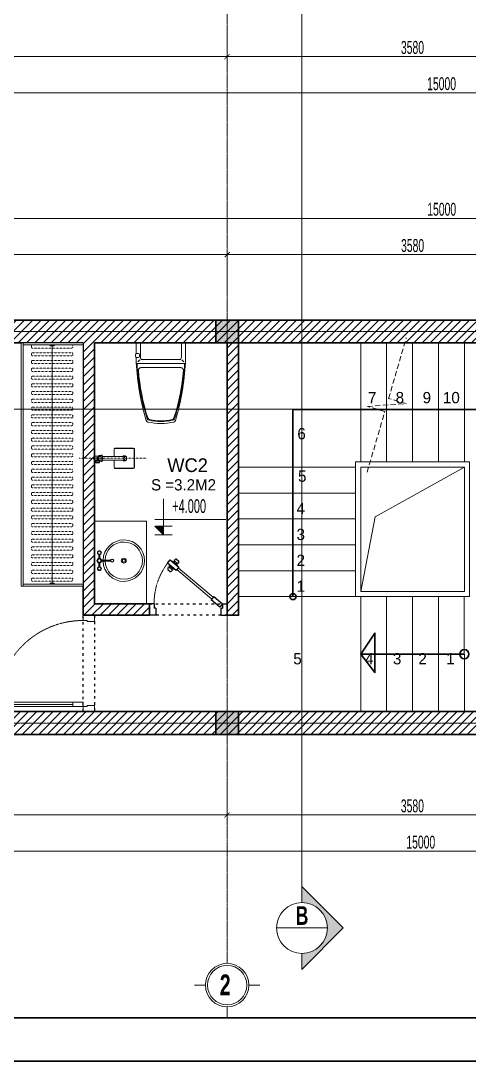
# Model space of a CAD drawing. Header units: millimetres. Extents: x 1336014 to 2939047, y -333549 to -60566.
# Drawn here: x 1371242 to 1375571, y -109720 to -99677 of the extents above; entities that cross this region are included whole.
import ezdxf
from ezdxf.enums import TextEntityAlignment as Align

# ---------------------------------------------------------------- set-up
doc = ezdxf.new("R2010")
doc.units = ezdxf.units.MM
doc.header["$MEASUREMENT"] = 0
doc.set_wipeout_variables(frame=1)
for name, pattern in [('$1$HIDDEN', [0.375, 0.25, -0.125]), ('ACAD_ISO03W100', [30, 12, -18]), ('CENTER2', [1.125, 0.75, -0.125, 0.125, -0.125]), ('DASHDOT', [1, 0.5, -0.25, 0, -0.25]), ('HIDDEN', [0.375, 0.25, -0.125])]:
    doc.linetypes.add(name, pattern=pattern)
for name, color, linetype, lineweight in [('.A-net Noi that', 139, 'Continuous', 15), ('.A-net Truc', 79, 'DASHDOT', 15), ('01.Cut', 255, 'Continuous', 35), ('02.Thay', 145, 'Continuous', 15), ('03.Manh', 251, 'Continuous', 13), ('04.Khuat', 250, 'HIDDEN', 18), ('05.Text', 253, 'Continuous', 18), ('06.betong', 2, 'Continuous', 35), ('07.noithat', 45, 'Continuous', 9), ('08.Dim', 156, 'Continuous', 15), ('09.Hatch', 250, 'Continuous', 5), ('10.Text', 254, 'Continuous', 18), ('10.truc', 250, 'CENTER2', 20), ('11.Khung bo', 32, 'Continuous', 50), ('12.Khung', 36, 'Continuous', 25), ('12.Kinh', 158, 'Continuous', 9), ('14. Net cua', 34, 'Continuous', 20), ('Alliance-dim', 1, 'Continuous', 13), ('DIM', 252, 'Continuous', 20), ('NN_KI HIEU', 22, 'Continuous', 18)]:
    doc.layers.add(name, color=color, linetype=linetype, lineweight=lineweight)
for name, color, linetype in [('i_Hatch thiet bi', 254, 'Continuous'), ('NET VUA', 143, 'Continuous'), ('text', 7, 'Continuous'), ('truc1', 250, 'ACAD_ISO03W100')]:
    doc.layers.add(name, color=color, linetype=linetype)
doc.layers.add('Tpl_Bound', color=1, linetype='Continuous', plot=False)
doc.styles.add('AVANTH', font='')
doc.styles.add('AVANTHB', font='')
doc.styles.add('TT5_Text Dim', font='hoatbif.shx', dxfattribs={"width": 0.6})
doc.styles.get('AVANTH').set_extended_font_data('.VnAvantH')
doc.styles.get('AVANTHB').set_extended_font_data('.VnAvantH', bold=True)
doc.dimstyles.new('TT5_Dim 1-50', dxfattribs={"dimscale": 50, "dimtxt": 2.5, "dimasz": 1, "dimexe": 1, "dimexo": 0.5, "dimgap": 0.5, "dimtad": 1, "dimdec": 0, "dimzin": 0, "dimdsep": 46, "dimtxsty": 'TT5_Text Dim', "dimblk": 'ARCHTICK', "dimcen": 0, "dimdle": 1, "dimclrd": 256, "dimclre": 256, "dimclrt": 1, "dimadec": 0, "dimazin": 0, "dimtfac": 0.015, "dimtdec": 0, "dimtix": 1, "dimtmove": 2, "dimatfit": 3, "dimldrblk": 'DOT', "dimfxl": 1, "dimtolj": 1, "dimtzin": 0, "dimlwd": -1, "dimlwe": -1, "dimarcsym": 1})
pattern_1 = [(45, (827697.484, -82061.864), (-39.7747564, 39.7747564), [])]

# ---------------------------------------------------------------- blocks, each defined once
blk = doc.blocks.new('100')
at = {"layer": '11.Khung bo', "const_width": 26.7}
blk.add_lwpolyline([(1860913, -945240), (1860913, -916940), (1896063, -916940), (1896063, -945240)], close=True, dxfattribs=at)
blk.add_lwpolyline([(1860913, -945240), (1860913, -916940), (1896063, -916940), (1896063, -945240)], close=True, dxfattribs=at)
blk.add_lwpolyline([(1860913, -945240), (1860913, -916940), (1896063, -916940), (1896063, -945240)], close=True, dxfattribs=at)
at = {"layer": '12.Khung'}
blk.add_lwpolyline([(1901579, -945940), (1901579, -916240), (1859580, -916240), (1859580, -945940)], close=True, dxfattribs=at)
blk.add_lwpolyline([(1901579, -945940), (1901579, -916240), (1859580, -916240), (1859580, -945940)], close=True, dxfattribs=at)
blk.add_lwpolyline([(1901579, -945940), (1901579, -916240), (1859580, -916240), (1859580, -945940)], close=True, dxfattribs=at)
blk = doc.blocks.new('DFGFH')
h = blk.add_hatch(color=256)
h.dxf.hatch_style = 1
h.paths.add_polyline_path([(15438, 12137), (15658, 12137), (15658, 12357), (15438, 12357)])
blk.add_lwpolyline([(15438, 12137), (15658, 12137), (15658, 12357), (15438, 12357)], close=True)
blk = doc.blocks.new('DANHTRUC')
for p, q in [((980383, -947347), (980383, -947137)), ((979963, -947767), (979753, -947767)), ((980803, -947767), (981013, -947767)), ((980383, -948187), (980383, -948397))]:
    blk.add_line(p, q)
for radius in [420, 380]:
    blk.add_circle((980383, -947767), radius)
blk = doc.blocks.new('_ARCHTICK')
at = {"const_width": 0.15}
blk.add_lwpolyline([(-0.5, -0.5), (0.5, 0.5)], dxfattribs=at)
blk = doc.blocks.new('*D214')
at = {"layer": '08.Dim', "transparency": 16777216}
for p, q in [((1367214, -107056), (1367214, -107393)), ((1373234, -107056), (1373234, -107393)), ((1367164, -107343), (1373284, -107343))]:
    blk.add_line(p, q, dxfattribs=at)
at = {"layer": 'Defpoints', "color": 0, "transparency": 16777216}
for p in [(1367214, -107031), (1373234, -107031), (1373234, -107343)]:
    blk.add_point(p, dxfattribs=at)
at = {"layer": '08.Dim', "transparency": 16777216, "xscale": 50, "yscale": 50, "zscale": 50, "rotation": 180}
blk.add_blockref('_ARCHTICK', (1367214, -107343), dxfattribs=at)
at = {"layer": '08.Dim', "transparency": 16777216, "xscale": 50, "yscale": 50, "zscale": 50}
blk.add_blockref('_ARCHTICK', (1373234, -107343), dxfattribs=at)
at = {"layer": '08.Dim', "color": 1, "transparency": 16777216, "insert": (1370224, -107256), "char_height": 125, "attachment_point": 5, "style": 'TT5_Text Dim'}
blk.add_mtext('\\A1;6020', dxfattribs=at)
blk = doc.blocks.new('_DOT')
blk.add_line((-0.5, 0), (-1, 0))
at = {"const_width": 0.5}
blk.add_lwpolyline([(-0.25, 0, 1), (0.25, 0, 1)], format="xyb", close=True, dxfattribs=at)
blk = doc.blocks.new('*D215')
at = {"layer": '08.Dim', "transparency": 16777216}
for p, q in [((1373233, -107056), (1373233, -107393)), ((1376813, -107056), (1376813, -107393)), ((1373183, -107343), (1376863, -107343))]:
    blk.add_line(p, q, dxfattribs=at)
at = {"layer": 'Defpoints', "color": 0, "transparency": 16777216}
for p in [(1373233, -107031), (1376813, -107031), (1376813, -107343)]:
    blk.add_point(p, dxfattribs=at)
at = {"layer": '08.Dim', "transparency": 16777216, "xscale": 50, "yscale": 50, "zscale": 50, "rotation": 180}
blk.add_blockref('_ARCHTICK', (1373233, -107343), dxfattribs=at)
at = {"layer": '08.Dim', "transparency": 16777216, "xscale": 50, "yscale": 50, "zscale": 50}
blk.add_blockref('_ARCHTICK', (1376813, -107343), dxfattribs=at)
at = {"layer": '08.Dim', "color": 1, "transparency": 16777216, "insert": (1375023, -107256), "char_height": 125, "attachment_point": 5, "style": 'TT5_Text Dim'}
blk.add_mtext('\\A1;3580', dxfattribs=at)
blk = doc.blocks.new('*D223')
at = {"layer": '08.Dim', "transparency": 16777216}
for p, q in [((1367104, -107056), (1367104, -107743)), ((1382104, -107056), (1382104, -107743)), ((1367054, -107693), (1382154, -107693))]:
    blk.add_line(p, q, dxfattribs=at)
at = {"layer": 'Defpoints', "color": 0, "transparency": 16777216}
for p in [(1367104, -107031), (1382104, -107031), (1382104, -107693)]:
    blk.add_point(p, dxfattribs=at)
at = {"layer": '08.Dim', "transparency": 16777216, "xscale": 50, "yscale": 50, "zscale": 50, "rotation": 180}
blk.add_blockref('_ARCHTICK', (1367104, -107693), dxfattribs=at)
at = {"layer": '08.Dim', "transparency": 16777216, "xscale": 50, "yscale": 50, "zscale": 50}
blk.add_blockref('_ARCHTICK', (1382104, -107693), dxfattribs=at)
at = {"layer": '08.Dim', "color": 1, "transparency": 16777216, "insert": (1375104, -107606), "char_height": 125, "attachment_point": 5, "style": 'TT5_Text Dim'}
blk.add_mtext('\\A1;15000', dxfattribs=at)
blk = doc.blocks.new('*D237')
at = {"layer": '08.Dim', "transparency": 16777216}
for p, q in [((1367215, -99735), (1367215, -100073)), ((1373234, -99735), (1373234, -100073)), ((1367165, -100023), (1373284, -100023))]:
    blk.add_line(p, q, dxfattribs=at)
at = {"layer": 'Defpoints', "color": 0, "transparency": 16777216}
for p in [(1367215, -99710), (1373234, -99710), (1373234, -100023)]:
    blk.add_point(p, dxfattribs=at)
at = {"layer": '08.Dim', "transparency": 16777216, "xscale": 50, "yscale": 50, "zscale": 50, "rotation": 180}
blk.add_blockref('_ARCHTICK', (1367215, -100023), dxfattribs=at)
at = {"layer": '08.Dim', "transparency": 16777216, "xscale": 50, "yscale": 50, "zscale": 50}
blk.add_blockref('_ARCHTICK', (1373234, -100023), dxfattribs=at)
at = {"layer": '08.Dim', "color": 1, "transparency": 16777216, "insert": (1370225, -99935), "char_height": 125, "attachment_point": 5, "style": 'TT5_Text Dim'}
blk.add_mtext('\\A1;6019', dxfattribs=at)
blk = doc.blocks.new('*D238')
at = {"layer": '08.Dim', "transparency": 16777216}
for p, q in [((1373234, -99735), (1373234, -100073)), ((1376814, -99735), (1376814, -100073)), ((1373184, -100023), (1376864, -100023))]:
    blk.add_line(p, q, dxfattribs=at)
at = {"layer": 'Defpoints', "color": 0, "transparency": 16777216}
for p in [(1373234, -99710), (1376814, -99710), (1376814, -100023)]:
    blk.add_point(p, dxfattribs=at)
at = {"layer": '08.Dim', "transparency": 16777216, "xscale": 50, "yscale": 50, "zscale": 50, "rotation": 180}
blk.add_blockref('_ARCHTICK', (1373234, -100023), dxfattribs=at)
at = {"layer": '08.Dim', "transparency": 16777216, "xscale": 50, "yscale": 50, "zscale": 50}
blk.add_blockref('_ARCHTICK', (1376814, -100023), dxfattribs=at)
at = {"layer": '08.Dim', "color": 1, "transparency": 16777216, "insert": (1375024, -99935), "char_height": 125, "attachment_point": 5, "style": 'TT5_Text Dim'}
blk.add_mtext('\\A1;3580', dxfattribs=at)
blk = doc.blocks.new('*D242')
at = {"layer": '08.Dim', "transparency": 16777216}
for p, q in [((1367105, -99735), (1367105, -100423)), ((1382105, -99735), (1382105, -100423)), ((1367055, -100373), (1382155, -100373))]:
    blk.add_line(p, q, dxfattribs=at)
at = {"layer": 'Defpoints', "color": 0, "transparency": 16777216}
for p in [(1367105, -99710), (1382105, -99710), (1382105, -100373)]:
    blk.add_point(p, dxfattribs=at)
at = {"layer": '08.Dim', "transparency": 16777216, "xscale": 50, "yscale": 50, "zscale": 50, "rotation": 180}
blk.add_blockref('_ARCHTICK', (1367105, -100373), dxfattribs=at)
at = {"layer": '08.Dim', "transparency": 16777216, "xscale": 50, "yscale": 50, "zscale": 50}
blk.add_blockref('_ARCHTICK', (1382105, -100373), dxfattribs=at)
at = {"layer": '08.Dim', "color": 1, "transparency": 16777216, "insert": (1375305, -100285), "char_height": 125, "attachment_point": 5, "style": 'TT5_Text Dim'}
blk.add_mtext('\\A1;15000', dxfattribs=at)
blk = doc.blocks.new('*D243')
at = {"layer": '08.Dim', "transparency": 16777216}
for p, q in [((1367216, -102222), (1367216, -101884)), ((1373236, -102222), (1373236, -101884)), ((1367166, -101934), (1373286, -101934))]:
    blk.add_line(p, q, dxfattribs=at)
at = {"layer": 'Defpoints', "color": 0, "transparency": 16777216}
for p in [(1373236, -101934), (1367216, -102247), (1373236, -102247)]:
    blk.add_point(p, dxfattribs=at)
at = {"layer": '08.Dim', "transparency": 16777216, "xscale": 50, "yscale": 50, "zscale": 50, "rotation": 180}
blk.add_blockref('_ARCHTICK', (1367216, -101934), dxfattribs=at)
at = {"layer": '08.Dim', "transparency": 16777216, "xscale": 50, "yscale": 50, "zscale": 50}
blk.add_blockref('_ARCHTICK', (1373236, -101934), dxfattribs=at)
at = {"layer": '08.Dim', "color": 1, "transparency": 16777216, "insert": (1370226, -101847), "char_height": 125, "attachment_point": 5, "style": 'TT5_Text Dim'}
blk.add_mtext('\\A1;6020', dxfattribs=at)
blk = doc.blocks.new('*D244')
at = {"layer": '08.Dim', "transparency": 16777216}
for p, q in [((1373235, -102222), (1373235, -101884)), ((1376815, -102222), (1376815, -101884)), ((1373185, -101934), (1376865, -101934))]:
    blk.add_line(p, q, dxfattribs=at)
at = {"layer": 'Defpoints', "color": 0, "transparency": 16777216}
for p in [(1376815, -101934), (1373235, -102247), (1376815, -102247)]:
    blk.add_point(p, dxfattribs=at)
at = {"layer": '08.Dim', "transparency": 16777216, "xscale": 50, "yscale": 50, "zscale": 50, "rotation": 180}
blk.add_blockref('_ARCHTICK', (1373235, -101934), dxfattribs=at)
at = {"layer": '08.Dim', "transparency": 16777216, "xscale": 50, "yscale": 50, "zscale": 50}
blk.add_blockref('_ARCHTICK', (1376815, -101934), dxfattribs=at)
at = {"layer": '08.Dim', "color": 1, "transparency": 16777216, "insert": (1375025, -101847), "char_height": 125, "attachment_point": 5, "style": 'TT5_Text Dim'}
blk.add_mtext('\\A1;3580', dxfattribs=at)
blk = doc.blocks.new('*D248')
at = {"layer": '08.Dim', "transparency": 16777216}
for p, q in [((1367056, -101584), (1382156, -101584)), ((1367106, -102222), (1367106, -101534)), ((1382106, -102222), (1382106, -101534))]:
    blk.add_line(p, q, dxfattribs=at)
at = {"layer": 'Defpoints', "color": 0, "transparency": 16777216}
for p in [(1382106, -101584), (1367106, -102247), (1382106, -102247)]:
    blk.add_point(p, dxfattribs=at)
at = {"layer": '08.Dim', "transparency": 16777216, "xscale": 50, "yscale": 50, "zscale": 50, "rotation": 180}
blk.add_blockref('_ARCHTICK', (1367106, -101584), dxfattribs=at)
at = {"layer": '08.Dim', "transparency": 16777216, "xscale": 50, "yscale": 50, "zscale": 50}
blk.add_blockref('_ARCHTICK', (1382106, -101584), dxfattribs=at)
at = {"layer": '08.Dim', "color": 1, "transparency": 16777216, "insert": (1375306, -101497), "char_height": 125, "attachment_point": 5, "style": 'TT5_Text Dim'}
blk.add_mtext('\\A1;15000', dxfattribs=at)
blk = doc.blocks.new('*U19')
blk.add_line((-70, 100), (-70, 730))
for points in [[(-50, 0), (-50, 830), (-90, 830), (-90, 0)], [(-50, 100), (-90, 100), (-90, 730), (-50, 730)]]:
    blk.add_lwpolyline(points, close=True)
at = {"lineweight": 13}
for points in [[(-930, -110), (-870, -110), (-870, -40), (-880, -40), (-880, 0), (-930, 0)], [(0, -110), (-60, -110), (-60, -40), (-50, -40), (-50, 0), (0, 0)]]:
    blk.add_lwpolyline(points, close=True, dxfattribs=at)
at = {"linetype": 'HIDDEN'}
blk.add_arc((-50, 0), 830, 90, 180, dxfattribs=at)
blk = doc.blocks.new('xibet5')
for p, q in [((-198, 0), (-198, -141)), ((198, 0), (198, -141)), ((-246, -112), (-246, -133)), ((-238, -142), (-216, -142)), ((-238, -103), (-216, -103)), ((-228, -200), (228, -200)), ((-202, -163), (-223, -184)), ((-206, -112), (-206, -133)), ((-178, -161), (178, -161)), ((202, -163), (223, -184)), ((-194, -239), (194, -239))]:
    blk.add_line(p, q)
blk.add_lwpolyline([(-238, -103), (-238, -10, -0.414214), (-228, 0), (228, 0, -0.414214), (238, -10), (238, -190, -0.056436), (142, -748, -0.271858), (126, -764, -0.114547), (-126, -764, -0.271578), (-142, -748, -0.056423), (-238, -190), (-238, -142)], format="xyb")
for centre, radius, start, end in [((-236, -132), 9.12, 180.3051, 262.9578), ((-236, -112), 9.11, 96.9667, 179.7014), ((-228, -190), 10, 180, 270), ((1871, -94), 2103, 182.8743, 197.6554), ((-216, -112), 9, 0, 90), ((-216, -133), 9, 270, 0), ((-178, -141), 20, 180, 270), ((-1871, -94), 2103, 342.3446, 357.1257), ((178, -141), 20, 270, 0), ((228, -190), 10, 270, 0), ((-194, -262), 22.5, 90, 184.6246), ((1871, -94), 2095, 184.6245, 197.5277), ((-1871, -94), 2095, 342.464, 355.3754), ((194, -262), 22.5, 355.3754, 90), ((-111, -725), 22.5, 197.6554, 257.5059), ((-105, -718), 22.5, 197.5277, 258.1005), ((0, -224), 536, 257.5059, 282.4941), ((1, -217), 535, 258.1005, 281.7373), ((105, -719), 22.5, 281.7373, 342.464), ((111, -725), 22.5, 282.4941, 342.3446)]:
    blk.add_arc(centre, radius, start, end)
blk = doc.blocks.new('navabo')
at = {"layer": '03.Manh'}
for p, q in [((-22, 242), (-58, 242)), ((-21, 231), (-58, 231)), ((-22, 236), (-57, 236)), ((-5, 216), (-5, 127)), ((0, 215), (0, 128)), ((5, 216), (5, 127)), ((21, 231), (58, 231)), ((22, 242), (58, 242)), ((22, 236), (57, 236))]:
    blk.add_line(p, q, dxfattribs=at)
for centre, radius in [((-77, 236), 19.4), ((-77, 236), 14), ((0, 237), 22.2), ((0, 237), 16.8), ((77, 236), 19.4), ((77, 236), 14), ((0, 112), 15.4), ((0, 112), 12.1), ((0, 0), 24), ((0, 0), 14)]:
    blk.add_circle(centre, radius, dxfattribs=at)
for radius in [200, 180]:
    blk.add_arc((0, 0), radius, 91.5596, 88.4404, dxfattribs=at)
blk = doc.blocks.new('dwc1')
at = {"layer": '04.Khuat'}
blk.add_arc((-110, -45), 661, 232.6174, 270, dxfattribs=at)
at = {"layer": '12.Kinh'}
for p, q in [((-174, -135), (-457, -472)), ((-157, -149), (-441, -486))]:
    blk.add_line(p, q, dxfattribs=at)
at = {"layer": 'NET VUA'}
for p, q in [((-110, 0), (0, 0)), ((0, -60), (0, 0)), ((-110, -45), (-110, 0)), ((-110, -45), (-70, -45)), ((-70, -60), (-70, -45)), ((-70, -60), (0, -60)), ((-181, -129), (-150, -155)), ((-542, -490), (-523, -467)), ((-528, -512), (-498, -477)), ((-516, -517), (-491, -488)), ((-503, -482), (-493, -490)), ((-491, -488), (-489, -490)), ((-489, -490), (-481, -483)), ((-481, -483), (-479, -485)), ((-464, -467), (-433, -492)), ((-524, -507), (-514, -515)), ((-514, -519), (-519, -528)), ((-519, -528), (-517, -530)), ((-516, -517), (-514, -519)), ((-485, -557), (-486, -556)), ((-476, -550), (-485, -557)), ((-474, -552), (-476, -550)), ((-474, -552), (-450, -523)), ((-463, -558), (-472, -550)), ((-467, -563), (-437, -528)), ((-452, -522), (-447, -512)), ((-450, -523), (-452, -522)), ((-442, -534), (-452, -525)), ((-447, -512), (-448, -510)), ((-443, -574), (-423, -550)), ((-70, -690), (0, -690)), ((-70, -690), (-70, -705)), ((0, -690), (0, -750)), ((-110, -705), (-110, -750)), ((-110, -705), (-70, -705)), ((-110, -750), (0, -750))]:
    blk.add_line(p, q, dxfattribs=at)
for points in [[(-181, -129), (-110, -45), (-79, -71), (-150, -155)], [(-433, -492), (-504, -577), (-535, -551), (-464, -467)]]:
    blk.add_lwpolyline(points, dxfattribs=at)
for centre, start, end in [((-518, -490), 179.9763, 246.0917), ((-518, -490), 33.8258, 99.9412), ((-447, -550), 213.8258, 279.9412), ((-447, -550), 359.9763, 66.0917)]:
    blk.add_arc(centre, 24, start, end, dxfattribs=at)
blk = doc.blocks.new('*U33')
blk.add_wipeout([(2350, -600), (0, -600), (0, 0), (2350, 0)]).dxf.layer = '07.noithat'
at = {"layer": '07.noithat'}
for p, q in [((0, -600), (0, 0)), ((0, 0), (2350, 0)), ((20, -580), (20, 0)), ((2330, 0), (2330, -580)), ((2350, 0), (2350, -600)), ((2350, -580), (0, -580)), ((2350, -600), (0, -600))]:
    blk.add_line(p, q, dxfattribs=at)
at = {"layer": '07.noithat', "linetype": 'HIDDEN'}
blk.add_line((20, -300), (2330, -300), dxfattribs=at)
at = {"layer": '07.noithat', "linetype": 'HIDDEN', "ltscale": 0.3}
for points in [[(30, -100), (40, -100, -0.414214), (50, -110), (50, -490, -0.414214), (40, -500), (30, -500, -0.414214), (20, -490), (20, -110, -0.414214)], [(105, -100), (115, -100, -0.414214), (125, -110), (125, -490, -0.414214), (115, -500), (105, -500, -0.414214), (95, -490), (95, -110, -0.414214)], [(180, -100), (190, -100, -0.414214), (200, -110), (200, -490, -0.414214), (190, -500), (180, -500, -0.414214), (170, -490), (170, -110, -0.414214)], [(255, -100), (265, -100, -0.414214), (275, -110), (275, -490, -0.414214), (265, -500), (255, -500, -0.414214), (245, -490), (245, -110, -0.414214)], [(330, -100), (340, -100, -0.414214), (350, -110), (350, -490, -0.414214), (340, -500), (330, -500, -0.414214), (320, -490), (320, -110, -0.414214)], [(405, -100), (415, -100, -0.414214), (425, -110), (425, -490, -0.414214), (415, -500), (405, -500, -0.414214), (395, -490), (395, -110, -0.414214)], [(480, -100), (490, -100, -0.414214), (500, -110), (500, -490, -0.414214), (490, -500), (480, -500, -0.414214), (470, -490), (470, -110, -0.414214)], [(555, -100), (565, -100, -0.414214), (575, -110), (575, -490, -0.414214), (565, -500), (555, -500, -0.414214), (545, -490), (545, -110, -0.414214)], [(630, -100), (640, -100, -0.414214), (650, -110), (650, -490, -0.414214), (640, -500), (630, -500, -0.414214), (620, -490), (620, -110, -0.414214)], [(705, -100), (715, -100, -0.414214), (725, -110), (725, -490, -0.414214), (715, -500), (705, -500, -0.414214), (695, -490), (695, -110, -0.414214)], [(780, -100), (790, -100, -0.414214), (800, -110), (800, -490, -0.414214), (790, -500), (780, -500, -0.414214), (770, -490), (770, -110, -0.414214)], [(855, -100), (865, -100, -0.414214), (875, -110), (875, -490, -0.414214), (865, -500), (855, -500, -0.414214), (845, -490), (845, -110, -0.414214)], [(930, -100), (940, -100, -0.414214), (950, -110), (950, -490, -0.414214), (940, -500), (930, -500, -0.414214), (920, -490), (920, -110, -0.414214)], [(1005, -100), (1015, -100, -0.414214), (1025, -110), (1025, -490, -0.414214), (1015, -500), (1005, -500, -0.414214), (995, -490), (995, -110, -0.414214)], [(1080, -100), (1090, -100, -0.414214), (1100, -110), (1100, -490, -0.414214), (1090, -500), (1080, -500, -0.414214), (1070, -490), (1070, -110, -0.414214)], [(1155, -100), (1165, -100, -0.414214), (1175, -110), (1175, -490, -0.414214), (1165, -500), (1155, -500, -0.414214), (1145, -490), (1145, -110, -0.414214)], [(1230, -100), (1240, -100, -0.414214), (1250, -110), (1250, -490, -0.414214), (1240, -500), (1230, -500, -0.414214), (1220, -490), (1220, -110, -0.414214)], [(1305, -100), (1315, -100, -0.414214), (1325, -110), (1325, -490, -0.414214), (1315, -500), (1305, -500, -0.414214), (1295, -490), (1295, -110, -0.414214)], [(1380, -100), (1390, -100, -0.414214), (1400, -110), (1400, -490, -0.414214), (1390, -500), (1380, -500, -0.414214), (1370, -490), (1370, -110, -0.414214)], [(1455, -100), (1465, -100, -0.414214), (1475, -110), (1475, -490, -0.414214), (1465, -500), (1455, -500, -0.414214), (1445, -490), (1445, -110, -0.414214)], [(1530, -100), (1540, -100, -0.414214), (1550, -110), (1550, -490, -0.414214), (1540, -500), (1530, -500, -0.414214), (1520, -490), (1520, -110, -0.414214)], [(1605, -100), (1615, -100, -0.414214), (1625, -110), (1625, -490, -0.414214), (1615, -500), (1605, -500, -0.414214), (1595, -490), (1595, -110, -0.414214)], [(1680, -100), (1690, -100, -0.414214), (1700, -110), (1700, -490, -0.414214), (1690, -500), (1680, -500, -0.414214), (1670, -490), (1670, -110, -0.414214)], [(1755, -100), (1765, -100, -0.414214), (1775, -110), (1775, -490, -0.414214), (1765, -500), (1755, -500, -0.414214), (1745, -490), (1745, -110, -0.414214)], [(1830, -100), (1840, -100, -0.414214), (1850, -110), (1850, -490, -0.414214), (1840, -500), (1830, -500, -0.414214), (1820, -490), (1820, -110, -0.414214)], [(1905, -100), (1915, -100, -0.414214), (1925, -110), (1925, -490, -0.414214), (1915, -500), (1905, -500, -0.414214), (1895, -490), (1895, -110, -0.414214)], [(1980, -100), (1990, -100, -0.414214), (2000, -110), (2000, -490, -0.414214), (1990, -500), (1980, -500, -0.414214), (1970, -490), (1970, -110, -0.414214)], [(2055, -100), (2065, -100, -0.414214), (2075, -110), (2075, -490, -0.414214), (2065, -500), (2055, -500, -0.414214), (2045, -490), (2045, -110, -0.414214)], [(2130, -100), (2140, -100, -0.414214), (2150, -110), (2150, -490, -0.414214), (2140, -500), (2130, -500, -0.414214), (2120, -490), (2120, -110, -0.414214)], [(2205, -100), (2215, -100, -0.414214), (2225, -110), (2225, -490, -0.414214), (2215, -500), (2205, -500, -0.414214), (2195, -490), (2195, -110, -0.414214)], [(2280, -100), (2290, -100, -0.414214), (2300, -110), (2300, -490, -0.414214), (2290, -500), (2280, -500, -0.414214), (2270, -490), (2270, -110, -0.414214)]]:
    blk.add_lwpolyline(points, format="xyb", close=True, dxfattribs=at)
at = {"layer": '07.noithat'}
for points in [[(20, -320), (20, -280), (30, -280), (30, -320)], [(2320, -320), (2320, -280), (2330, -280), (2330, -320)]]:
    blk.add_lwpolyline(points, close=True, dxfattribs=at)
blk = doc.blocks.new('mb sen  tam vuong')
at = {"layer": '.A-net Noi that', "ltscale": 0.5}
for p, q in [((-26, -92), (-1, -92)), ((26, -92), (-26, -92)), ((-26, -93), (-26, -92)), ((-26, -148), (-26, -93)), ((-26, -148), (-26, -93)), ((-1, -134), (-26, -134)), ((-25, -146), (-25, -134)), ((-25, -134), (-25, -134)), ((-10, -79), (-9, -78)), ((-10, -92), (-10, -79)), ((9, -78), (-9, -78)), ((-6, -125), (-8, -125)), ((-8, -125), (-8, -126)), ((-8, -126), (-8, -128)), ((-6, -128), (-8, -128)), ((-6, -125), (-6, -126)), ((-6, -126), (-6, -128)), ((0, -133), (0, -93)), ((0, -133), (0, -93)), ((26, -92), (1, -92)), ((26, -134), (1, -134)), ((8, -125), (6, -125)), ((6, -125), (6, -126)), ((6, -126), (6, -128)), ((8, -128), (6, -128)), ((8, -125), (8, -126)), ((8, -126), (8, -128)), ((10, -79), (9, -78)), ((10, -79), (10, -92)), ((25, -146), (25, -134)), ((25, -134), (25, -134)), ((26, -93), (26, -92)), ((26, -148), (26, -93)), ((26, -111), (26, -93)), ((26, -148), (26, -111)), ((26, -148), (26, -111)), ((29, -110), (27, -110)), ((28, -152), (28, -112)), ((44, -110), (30, -110)), ((57, -110), (45, -110)), ((45, -110), (57, -110)), ((46, -152), (46, -112)), ((59, -112), (59, -152)), ((-40, -189), (-40, -172)), ((-40, -172), (-39, -172)), ((-39, -189), (-39, -172)), ((39, -175), (-39, -175)), ((-29, -172), (-38, -172)), ((-38, -172), (-38, -173)), ((-29, -173), (-38, -173)), ((-27, -173), (-38, -173)), ((-38, -174), (-38, -175)), ((-27, -175), (-38, -175)), ((-36, -175), (-38, -175)), ((-38, -175), (-38, -175)), ((-38, -175), (-38, -175)), ((-37, -149), (-37, -172)), ((-29, -172), (-37, -172)), ((-27, -148), (-36, -148)), ((-27, -157), (-36, -157)), ((-27, -175), (-31, -175)), ((-27, -172), (-29, -172)), ((-27, -148), (-27, -172)), ((-25, -175), (-27, -175)), ((-26, -170), (-26, -148)), ((-26, -148), (-26, -173)), ((-26, -170), (-26, -148)), ((-26, -171), (-26, -170)), ((25, -134), (-25, -134)), ((-25, -148), (-25, -173)), ((-25, -149), (-25, -148)), ((-25, -503), (-25, -194)), ((24, -146), (-24, -146)), ((24, -146), (-24, -146)), ((24, -147), (-24, -147)), ((24, -147), (-24, -147)), ((25, -148), (25, -173)), ((25, -149), (25, -148)), ((27, -175), (25, -175)), ((25, -503), (25, -194)), ((26, -170), (26, -148)), ((26, -153), (26, -148)), ((26, -148), (26, -173)), ((26, -153), (26, -148)), ((26, -170), (26, -153)), ((26, -171), (26, -170)), ((29, -154), (27, -154)), ((29, -172), (27, -172)), ((38, -173), (27, -173)), ((38, -175), (27, -175)), ((31, -175), (27, -175)), ((38, -172), (29, -172)), ((29, -172), (29, -173)), ((37, -172), (29, -172)), ((38, -173), (29, -173)), ((44, -154), (30, -154)), ((38, -175), (36, -175)), ((38, -172), (38, -173)), ((38, -173), (38, -173)), ((38, -174), (38, -175)), ((38, -175), (38, -175)), ((38, -175), (38, -175)), ((39, -189), (39, -172)), ((39, -172), (40, -172)), ((40, -189), (40, -172)), ((57, -154), (45, -154)), ((45, -154), (57, -154)), ((-130, -354), (-130, -594)), ((-128, -354), (-128, -594)), ((-25, -344), (-120, -344)), ((-25, -346), (-120, -346)), ((120, -344), (25, -344)), ((120, -346), (25, -346)), ((128, -354), (128, -594)), ((130, -354), (130, -594)), ((24, -504), (-24, -504)), ((120, -602), (-120, -602)), ((120, -604), (-120, -604))]:
    blk.add_line(p, q, dxfattribs=at)
for centre, radius in [((-7, -126), 4), ((-7, -126), 4), ((7, -126), 4), ((7, -126), 4), ((-13, -474), 5.2), ((-13, -474), 5.5), ((13, -474), 5.2), ((13, -474), 5.5)]:
    blk.add_circle(centre, radius, dxfattribs=at)
for centre, radius, start, end in [((-26, -93), 0.3, 90, 180), ((-26, -92), 0.5, 90, 180), ((-26, -134), 0.3, 180, 270), ((-1, -93), 0.543, 4.3855, 85.6145), ((-1, -133), 0.5, 270, 0), ((1, -93), 0.543, 94.3855, 175.6145), ((0, -97), 4, 267.134, 272.866), ((0, -97), 3.5, 266.7242, 273.2758), ((1, -133), 0.5, 180, 270), ((26, -93), 0.3, 0, 90), ((26, -92), 0.5, 0, 90), ((27, -111), 0.5, 90, 180), ((26, -134), 0.3, 270, 0), ((30, -112), 2, 90, 180), ((44, -112), 2, 0, 90), ((57, -112), 1.5, 75.0938, 90), ((57, -112), 2, 0, 90), ((-40, -172), 0.3, 90, 180), ((-38, -189), 2, 180, 256.0836), ((-39, -172), 0.3, 0, 90), ((-38, -189), 0.5, 180, 256.0836), ((-38, -174), 0.3, 90, 180), ((-38, -175), 0.3, 180, 270), ((0, -36), 159, 256.0836, 283.9164), ((0, -36), 160, 256.0836, 283.9164), ((-36, -149), 1, 90, 180), ((-36, -158), 1, 90, 180), ((-27, -148), 0.5, 0, 90), ((-27, -157), 0.5, 0, 90), ((-27, -171), 1, 270, 0), ((-27, -173), 0.5, 270, 0), ((-27, -173), 2, 270, 0), ((-24, -148), 2, 90, 180), ((-24, -148), 2, 90, 120), ((-24, -148), 0.5, 90, 180), ((24, -148), 2, 0, 90), ((24, -148), 0.5, 0, 90), ((27, -173), 2, 180, 270), ((27, -153), 0.5, 180, 270), ((27, -171), 1, 180, 270), ((27, -173), 0.5, 180, 270), ((30, -152), 2, 180, 270), ((37, -173), 1, 0, 45.573), ((38, -174), 0.3, 0, 90), ((38, -175), 0.3, 270, 0), ((38, -189), 2, 283.9164, 0), ((38, -189), 0.5, 283.9164, 0), ((39, -172), 0.3, 90, 180), ((40, -172), 0.3, 0, 90), ((44, -152), 2, 270, 0), ((57, -152), 2, 270, 0), ((57, -152), 1.5, 270, 284.9062), ((-120, -354), 10, 90, 180), ((-120, -354), 8, 90, 180), ((120, -354), 10, 0, 90), ((120, -354), 8, 0, 90), ((0, -474), 33.5, 138.2682, 180), ((0, -474), 33.5, 180, 221.7318), ((0, -474), 29, 149.5497, 210.4503), ((-24, -503), 1, 180, 270), ((0, -474), 33.5, 243.5756, 296.4244), ((24, -503), 1, 270, 0), ((0, -474), 33.5, 318.2682, 41.7318), ((0, -474), 29, 329.5497, 30.4503), ((-120, -594), 10, 180, 270), ((-120, -594), 8, 180, 270), ((120, -594), 10, 270, 0), ((120, -594), 8, 270, 0)]:
    blk.add_arc(centre, radius, start, end, dxfattribs=at)
at = {"layer": '.A-net Truc', "linetype": 'HIDDEN', "ltscale": 0.5}
blk.add_line((0, -762), (0, 108), dxfattribs=at)
blk = doc.blocks.new('A$C4E7C6F34')
at = {"layer": 'DIM'}
blk.add_hatch(color=256, dxfattribs=at).paths.add_polyline_path([(-38, 0), (-38, 138), (-178, 138)])
for p, q in [((-38, 576), (-38, 0)), ((964, 248), (-178, 248)), ((-178, 138), (101, 138)), ((-178, 138), (-38, 0)), ((-178, 0), (101, 0))]:
    blk.add_line(p, q, dxfattribs=at)
at = {"layer": 'text', "style": 'TT5_Text Dim', "flags": 8}
blk.add_attdef('%%P0.000', text='', height=220, dxfattribs=at).set_placement((102, 461), align=Align.MIDDLE_LEFT)

msp = doc.modelspace()

# ---------------------------------------------------------------- hatches: boundary and pattern name
at = {"layer": '09.Hatch', "ltscale": 50}
h = msp.add_hatch(dxfattribs=at)
h.set_pattern_fill('TUONGXAY', color=256, scale=450, style=0)
h.set_pattern_definition(pattern_1)
h.paths.add_polyline_path([(1367105.5, -102565.8), (1367105.5, -102785.8), (1367105.5, -103290.6), (1367325.5, -103290.6), (1367325.5, -102785.8), (1371844.5, -102785.8), (1371844.5, -105415.8), (1372484.5, -105415.8), (1372484.5, -105305.8), (1371954.5, -105305.8), (1371954.5, -102785.8), (1373234.5, -102785.8), (1373234.5, -105415.8), (1373344.5, -105415.8), (1373344.5, -102785.8), (1376704.5, -102785.8), (1376704.5, -102930.4), (1377849.5, -102930.4), (1377849.5, -102785.8), (1380963.5, -102785.8), (1380963.5, -102930.4), (1381885.5, -102930.4), (1381885.5, -103365.8), (1382105.5, -103365.8), (1382105.5, -102565.8)])
h.paths.add_polyline_path([(1376816.5, -102785.8), (1377794.5, -102785.8), (1377794.5, -102875.4), (1376816.5, -102875.4)], flags=16)
h.paths.add_polyline_path([(1381018.5, -102785.8), (1381885.5, -102785.8), (1381885.5, -102875.4), (1381018.5, -102875.4)], flags=16)
h = msp.add_hatch(dxfattribs=at)
h.set_pattern_fill('TUONGXAY', color=256, scale=450, style=0)
h.set_pattern_definition(pattern_1)
h.paths.add_polyline_path([(1382105.5, -105765.8), (1381885.5, -105765.8), (1381885.5, -106345.8), (1367105.5, -106345.8), (1367105.5, -106565.8), (1382105.5, -106565.8)])
at = {"layer": '09.Hatch'}
msp.add_hatch(color=256, dxfattribs=at).paths.add_polyline_path([(1373956.7, -108188.7), (1373956.7, -108034.9), (1374355.9, -108434.1), (1373956.7, -108833.3), (1373956.7, -108679.6, 0.4142136), (1374202.2, -108434.1, 0.4142136)])

# ---------------------------------------------------------------- linework, layer by layer
at = {"layer": '01.Cut'}
for points in [[(1382105.5, -102565.8), (1367105.5, -102565.8), (1367105.5, -102785.8)], [(1371844.5, -102785.8), (1367325.5, -102785.8), (1367325.5, -102785.8)], [(1371844.5, -105415.8), (1371844.5, -102785.8)], [(1373234.5, -102785.8), (1371954.5, -102785.8)], [(1371954.5, -102785.8), (1371954.5, -105305.8), (1372484.5, -105305.8)], [(1373344.5, -102785.8), (1373344.5, -105415.8), (1373234.5, -105415.8), (1373234.5, -102785.8)], [(1376704.5, -102785.8), (1373344.5, -102785.8)], [(1373869.5, -105235.8), (1373869.5, -103430.5), (1376090.6, -103430.5), (1376090.6, -105235.8), (1376235.6, -105076.2), (1375946.8, -105076.2), (1376090.6, -105235.8)], [(1372484.5, -105305.8), (1372484.5, -105415.8)], [(1372484.5, -105415.8), (1371844.5, -105415.8)], [(1375524.1, -105790.8), (1374524.1, -105791.6), (1374661.5, -105587.1), (1374661.5, -105968.6), (1374524.1, -105791.6)], [(1382105.5, -105765.8), (1382105.5, -106565.8), (1367105.5, -106565.8), (1367105.5, -106345.8), (1381885.5, -106345.8), (1381885.5, -105765.8)]]:
    msp.add_lwpolyline(points, dxfattribs=at)
for centre, radius in [((1373869.5, -105235.8), 28.9), ((1375524.1, -105790.8), 44.3)]:
    msp.add_circle(centre, radius, dxfattribs=at)
at = {"layer": '02.Thay'}
for p, q in [((1373234.5, -105305.8), (1373234.5, -102785.8)), ((1373344.5, -105415.8), (1373344.5, -102785.8)), ((1374524.5, -103935.8), (1374524.5, -102785.8)), ((1374774.5, -103935.8), (1374774.5, -102785.8)), ((1375024.5, -103935.8), (1375024.5, -102785.8)), ((1375274.5, -103935.8), (1375274.5, -102785.8)), ((1375524.5, -103935.8), (1375524.5, -102785.8)), ((1374524.5, -103985.8), (1374524.5, -105185.8)), ((1374524.5, -103985.8), (1374524.5, -105185.8)), ((1374355.9, -108434.1), (1373956.7, -108034.9)), ((1373956.7, -108188.7), (1373956.7, -108034.9)), ((1373711.2, -108434.1), (1374202.2, -108434.1)), ((1374355.9, -108434.1), (1373956.7, -108833.3)), ((1373956.7, -108833.3), (1373956.7, -108679.6))]:
    msp.add_line(p, q, dxfattribs=at)
for points in [[(1375574.5, -104985.8), (1375574.5, -103935.8), (1374474.5, -103935.8), (1374474.5, -105235.8)], [(1374474.5, -103985.8), (1373344.5, -103985.8)], [(1375524.5, -103985.8), (1374524.5, -103985.8)], [(1375524.5, -103985.8), (1374664.5, -104464.7), (1374524.5, -105185.8)], [(1375524.5, -103985.8), (1375524.5, -104985.8)], [(1374474.5, -104235.8), (1373344.5, -104235.8)], [(1374474.5, -104235.8), (1373344.5, -104235.8)], [(1374474.5, -104485.8), (1373344.5, -104485.8)], [(1374474.5, -104485.8), (1373344.5, -104485.8)], [(1374474.5, -104735.8), (1373344.5, -104735.8)], [(1374474.5, -104735.8), (1373344.5, -104735.8)], [(1374474.5, -104985.8), (1373344.5, -104985.8)], [(1374474.5, -104985.8), (1373344.5, -104985.8)], [(1375574.5, -104985.8), (1375574.5, -105235.8), (1374524.5, -105235.8)], [(1375524.5, -104985.8), (1375524.5, -105185.8), (1374524.5, -105185.8)], [(1374524.5, -105235.8), (1373344.5, -105235.8)], [(1374524.5, -105235.8), (1373344.5, -105235.8)], [(1374523.7, -105235.8), (1374524.5, -106346.2)], [(1374773.7, -105235.8), (1374774.5, -106346.1)], [(1375023.7, -105235.8), (1375024.5, -106346)], [(1375273.7, -105235.8), (1375274.5, -106345.9)], [(1375523.7, -105235.8), (1375524.5, -106345.8)], [(1372484.5, -105305.8), (1372484.5, -105415.8)], [(1373234.5, -105415.8), (1373344.5, -105415.8)]]:
    msp.add_lwpolyline(points, dxfattribs=at)
msp.add_circle((1373956.7, -108434.1), 245.5, dxfattribs=at)
at = {"layer": '07.noithat'}
msp.add_lwpolyline([(1372454.5, -104505.8), (1372454.5, -105305.8), (1371954.5, -105305.8), (1371954.5, -104505.8)], close=True, dxfattribs=at)
at = {"layer": '10.truc'}
for p, q in [((1373234.5, -92320), (1373234.5, -108722.3)), ((1363917.5, -102675.8), (1384707.3, -102675.8)), ((1363917.5, -106455.8), (1384707.3, -106455.8))]:
    msp.add_line(p, q, dxfattribs=at)
at = {"layer": 'Alliance-dim', "linetype": '$1$HIDDEN', "ltscale": 200}
msp.add_lwpolyline([(1374586.2, -104033.8), (1374756.9, -103448.5), (1374588.6, -103399.4), (1374961.6, -103372.2), (1374793.4, -103323.2), (1374964.1, -102737.8)], dxfattribs=at)
at = {"layer": 'NN_KI HIEU', "ltscale": 2}
msp.add_line((1373956.7, -108034.9), (1373956.7, -93645.4), dxfattribs=at)
at = {"layer": 'truc1', "ltscale": 2}
for points in [[(1372484.5, -105305.8), (1373234.5, -105305.8), (1373234.5, -105415.8), (1372484.5, -105415.8)], [(1371844.5, -105415.8), (1371954.5, -105415.8), (1371954.5, -106345.8), (1371844.5, -106345.8)]]:
    msp.add_lwpolyline(points, close=True, dxfattribs=at)

# ---------------------------------------------------------------- block references
at = {"xscale": -1, "rotation": 90.00000000000009}
msp.add_blockref('navabo', (1372236.5, -104888.2), dxfattribs=at)
at = {"layer": '01.Cut', "rotation": 270}
msp.add_blockref('dwc1', (1373234.5, -105415.8), dxfattribs=at)
at = {"layer": '05.Text'}
for name, p, xscale, yscale, zscale in [('100', (247069.7, 457844.1), 0.6, 0.6, 0.6), ('DANHTRUC', (883042.8, 364898.4), 0.5, 0.5, 0.5)]:
    msp.add_blockref(name, p, dxfattribs=dict(at, xscale=xscale, yscale=yscale, zscale=zscale))
at = {"layer": '06.betong'}
for p in [(1357686.4, -114922.6), (1357686.4, -118702.6)]:
    msp.add_blockref('DFGFH', p, dxfattribs=at)
at = {"layer": '07.noithat'}
msp.add_blockref('xibet5', (1372594.5, -102785.8), dxfattribs=at)
at = {"layer": '08.Dim'}
ref = msp.add_blockref('A$C4E7C6F34', (1372642.4, -104638.4), dxfattribs=dict(at, xscale=0.6, yscale=0.6, zscale=0.6))
ref.add_attrib('%%P0.000', '+4.000', dxfattribs={"layer": 'text', "height": 132, "style": 'TT5_Text Dim', "width": 0.6, "flags": 8}).set_placement((1372703.9, -104361.7), align=Align.MIDDLE_LEFT)
at = {"layer": '14. Net cua', "ltscale": 100, "xscale": -1, "rotation": 90}
msp.add_blockref('*U19', (1371844.5, -106345.8), dxfattribs=at)

# ---------------------------------------------------------------- texts
at = {"layer": '05.Text', "style": 'AVANTHB', "width": 0.7}
msp.add_text('b', height=180, dxfattribs=at).set_placement((1373957.4, -108313.8), align=Align.MIDDLE_CENTER)
msp.add_text('2', height=200, dxfattribs=at).set_placement((1373163.7, -109082.5))
at = {"layer": '10.Text', "style": 'AVANTH'}
for s, p in [('7', (1374594.8, -103368.8)), ('8', (1374861.7, -103368.8)), ('9', (1375122.2, -103368.8)), ('10', (1375318.6, -103368.8)), ('6', (1373912.3, -103716.7)), ('5', (1373919.3, -104126.8)), ('s =3.2m2 ', (1372499.7, -104210.6)), ('4', (1373904.8, -104439.1)), ('3', (1373904.8, -104689.1)), ('2', (1373904.8, -104939.1)), ('1', (1373904.8, -105189.1)), ('5', (1373873.2, -105889.3)), ('4', (1374566.1, -105889.3)), ('3', (1374835.2, -105889.3)), ('2', (1375081.2, -105889.3)), ('1', (1375350, -105889.3))]:
    msp.add_text(s, height=108.9, dxfattribs=at).set_placement(p)
at = {"layer": '10.Text', "color": 4, "style": 'AVANTH'}
msp.add_text('wc2', height=132, dxfattribs=at).set_placement((1372656.3, -104032.6))

# ---------------------------------------------------------------- dimensions: what is measured, and where the dimension line sits
at = {"layer": '08.Dim'}
for base, p1, p2, picture, middle in [((1382105.5, -100372.8), (1367105.5, -99710.2), (1382105.5, -99710.3), '*D242', (1375305.5, -100285.3)), ((1382106.5, -101584.1), (1367106.5, -102246.6), (1382106.5, -102246.6), '*D248', (1375306.5, -101496.6)), ((1382104.5, -107693.4), (1367104.5, -107030.9), (1382104.5, -107030.9), '*D223', (1375104.5, -107605.9))]:
    dim = msp.add_linear_dim(base=base, p1=p1, p2=p2, dimstyle='TT5_Dim 1-50', dxfattribs=at)
    dim.commit()
    dim.dimension.update_dxf_attribs({"geometry": picture, "text_midpoint": middle, "dimtype": 160})
for base, p1, p2, picture, middle in [((1373234.5, -100022.8), (1367215.5, -99710.2), (1373234.5, -99710.2), '*D237', (1370225, -99935.3)), ((1376814.5, -100022.8), (1373234.5, -99710.2), (1376814.5, -99710.2), '*D238', (1375024.5, -99935.3)), ((1373236.5, -101934.1), (1367216.5, -102246.6), (1373236.5, -102246.6), '*D243', (1370226.5, -101846.6)), ((1376815.5, -101934.1), (1373235.5, -102246.6), (1376815.5, -102246.6), '*D244', (1375025.5, -101846.6)), ((1373234.5, -107343.4), (1367214.5, -107030.9), (1373234.5, -107030.9), '*D214', (1370224.5, -107255.9)), ((1376813.5, -107343.4), (1373233.5, -107030.9), (1376813.5, -107030.9), '*D215', (1375023.5, -107255.9))]:
    dim = msp.add_linear_dim(base=base, p1=p1, p2=p2, dimstyle='TT5_Dim 1-50', dxfattribs=at)
    dim.commit()
    dim.dimension.update_dxf_attribs({"geometry": picture, "text_midpoint": middle})

# ---------------------------------------------------------------- next in the draw order: block references
at = {"layer": '03.Manh', "rotation": 270}
msp.add_blockref('*U33', (1371844.5, -102785.8), dxfattribs=at)

# ---------------------------------------------------------------- next in the draw order: linework, layer by layer
at = {"layer": '01.Cut'}
msp.add_lwpolyline([(1366205.5, -102565.8), (1382105.5, -102565.8), (1382105.5, -106565.8), (1366205.5, -106565.8)], close=True, dxfattribs=at)
at = {"layer": 'NN_KI HIEU', "ltscale": 2}
msp.add_line((1364678.1, -103425.1), (1383484.8, -103425.1), dxfattribs=at)
at = {"layer": 'Tpl_Bound', "color": 1}
msp.add_lwpolyline([(1362817.5, -109719.8), (1362817.5, -91900), (1388017.3, -91900), (1388017.3, -109719.8)], close=True, dxfattribs=at)

# ---------------------------------------------------------------- next in the draw order: block references
at = {"layer": 'i_Hatch thiet bi', "xscale": -0.75, "yscale": 0.75, "zscale": 0.75, "rotation": 90}
msp.add_blockref('mb sen  tam vuong', (1371885.6, -103900.1), dxfattribs=at)

doc.saveas('drawing.dxf')
